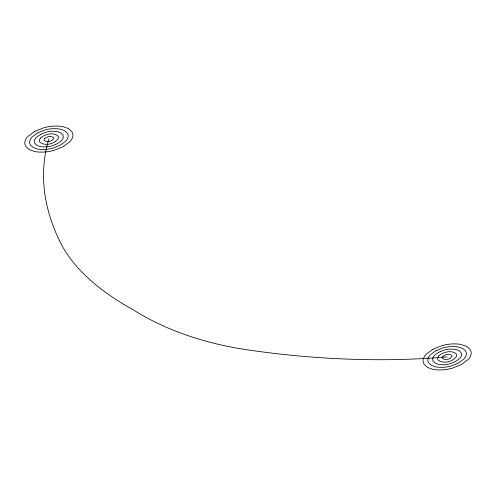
<?xml version="1.0" encoding="UTF-8"?>
<svg xmlns="http://www.w3.org/2000/svg" width="496" height="496" viewBox="0 0 496 496"><rect width="100%" height="100%" fill="white"/><g stroke="black" fill="none" stroke-linecap="round" stroke-linejoin="round"><path stroke-width="0.74" d="M447.132 356.915A489.571 254.343 9.5 0 1 245.303 349.5A175.553 91.202 9.5 0 1 133.263 309.808A218.643 113.59 9.5 0 1 60.295 242.308A461.063 239.531 9.5 0 1 48.868 139.078M40.554 137.944L39.345 139.884L39.575 141.949C44.838 146.599 54.876 144.02 58.392 138.272L58.162 136.208C53.32 131.781 45.155 134.193 40.554 137.944M44.714 138.514L44.107 139.481L44.225 140.517C46.853 142.842 51.869 141.546 53.63 138.675L53.518 137.646C51.094 135.433 47.015 136.636 44.714 138.514M438.811 355.781L437.608 357.721L437.838 359.786C443.102 364.436 453.133 361.851 456.655 356.109L456.425 354.045C451.583 349.618 443.418 352.024 438.811 355.781M442.971 356.345L442.37 357.318L442.482 358.348C445.117 360.673 450.132 359.383 451.893 356.512L451.775 355.477C449.357 353.264 445.272 354.466 442.971 356.345M34.788 131.378L28.08 136.245A36.103 18.755 9.5 0 0 25.06 141.093A23.052 11.978 9.5 0 0 25.637 146.258L29.283 149.631L34.887 151.615A24.478 12.716 9.5 0 0 44.975 151.987A36.103 18.755 9.5 0 0 53.934 150.387L62.949 146.779L69.663 141.912A36.103 18.755 9.5 0 0 72.676 137.063A23.052 11.978 9.5 0 0 72.106 131.905L68.454 128.526L62.267 126.523A23.052 11.978 9.5 0 0 52.762 126.17A36.103 18.755 9.5 0 0 43.809 127.77L34.788 131.378M37.603 132.916L32.24 136.815A28.886 15.004 9.5 0 0 29.822 140.69A18.445 9.579 9.5 0 0 30.281 144.82L33.201 147.523L37.684 149.11A19.586 10.174 9.5 0 0 45.756 149.408A28.886 15.004 9.5 0 0 52.917 148.124L60.134 145.241L65.503 141.348A28.886 15.004 9.5 0 0 67.915 137.466A18.445 9.579 9.5 0 0 67.456 133.337L64.542 130.64L59.588 129.034A18.445 9.579 9.5 0 0 51.987 128.755A28.886 15.004 9.5 0 0 44.82 130.033L37.603 132.916M40.424 134.459L36.394 137.38A21.663 11.253 9.5 0 0 34.584 140.287A13.832 7.186 9.5 0 0 34.931 143.387L37.119 145.409L40.48 146.599A14.688 7.632 9.5 0 0 46.531 146.822A21.663 11.253 9.5 0 0 51.906 145.861L57.319 143.697L61.343 140.777A21.663 11.253 9.5 0 0 63.153 137.869A13.832 7.186 9.5 0 0 62.812 134.776L60.624 132.748L56.91 131.545A13.832 7.186 9.5 0 0 51.206 131.335A21.663 11.253 9.5 0 0 45.83 132.296L40.424 134.459M433.051 349.209L426.337 354.082A36.103 18.755 9.5 0 0 423.324 358.93A23.052 11.978 9.5 0 0 423.894 364.089L427.546 367.468L433.144 369.452A24.478 12.716 9.5 0 0 443.238 369.818A36.103 18.755 9.5 0 0 452.191 368.218L461.212 364.616L467.92 359.749A36.103 18.755 9.5 0 0 470.94 354.894A23.052 11.978 9.5 0 0 470.363 349.736L466.717 346.363L460.53 344.354A23.052 11.978 9.5 0 0 451.025 344.007A36.103 18.755 9.5 0 0 442.066 345.607L433.051 349.209M435.866 350.753L430.497 354.646A28.886 15.004 9.5 0 0 428.085 358.527A18.445 9.579 9.5 0 0 428.544 362.657L431.458 365.354L435.941 366.941A19.586 10.174 9.5 0 0 444.013 367.238A28.886 15.004 9.5 0 0 451.18 365.961L458.397 363.072L463.76 359.178A28.886 15.004 9.5 0 0 466.178 355.303A18.445 9.579 9.5 0 0 465.719 351.174L462.799 348.471L457.845 346.865A18.445 9.579 9.5 0 0 450.244 346.586A28.886 15.004 9.5 0 0 443.083 347.87L435.866 350.753M438.681 352.29L434.657 355.21A21.663 11.253 9.5 0 0 432.847 358.124A13.832 7.186 9.5 0 0 433.188 361.218L435.376 363.246L438.737 364.436A14.688 7.632 9.5 0 0 444.794 364.659A21.663 11.253 9.5 0 0 450.17 363.698L455.576 361.534L459.606 358.614A21.663 11.253 9.5 0 0 461.416 355.706A13.832 7.186 9.5 0 0 461.069 352.606L458.881 350.579L455.167 349.376A13.832 7.186 9.5 0 0 449.469 349.165A21.663 11.253 9.5 0 0 444.094 350.126L438.681 352.29"/></g></svg>
